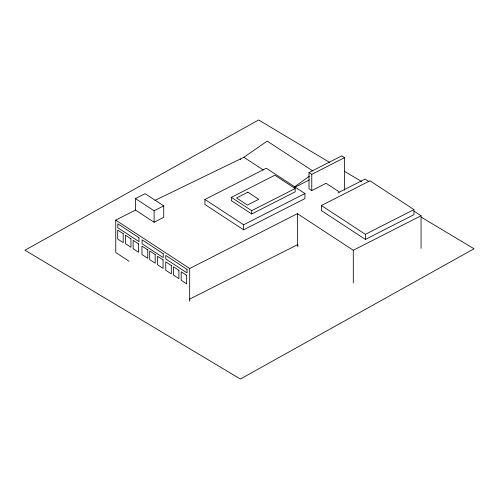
<?xml version="1.0" encoding="UTF-8"?>
<svg xmlns="http://www.w3.org/2000/svg" width="499" height="499" viewBox="0 0 499 499"><rect width="100%" height="100%" fill="white"/><g stroke="black" fill="none" stroke-linecap="round" stroke-linejoin="round"><path stroke-width="0.75" d="M294.447 186.969L309.255 176.278M154.902 200.417L243.886 157.272L267.202 141.105L312.854 170.989M135.478 198.59L145.109 193.687L163.734 205.875L163.734 217.352L154.104 222.261L135.478 210.073L135.478 198.59L154.104 210.784L154.104 222.261M129.11 261.27L115.749 252.519L115.749 220.121L135.478 210.073M154.104 210.784L163.734 205.875M204.939 199.457L266.266 168.232L304.951 193.55L304.951 198.583L243.624 229.814L204.939 204.49L204.939 199.457L243.624 224.781L243.624 229.814M231.361 197.355L274.837 175.218L295.177 188.535L295.177 191.847L251.708 213.984L231.361 200.667L231.361 197.355L251.708 210.672L251.708 213.984M368.911 181.605L365.025 179.066L339.507 192.059L326.084 183.27L311.769 190.562L309.012 188.759L309.012 172.542L341.753 155.869L344.503 157.672L344.503 190.231M309.012 172.542L311.769 174.344L344.503 157.672M294.747 187.343L309.274 179.946M251.708 210.672L295.177 188.535M243.624 224.781L304.951 193.55M115.749 220.121L189.682 268.512L297.385 213.666L353.292 250.261L353.292 282.877M338.029 192.97L339.289 192.327M321.393 205.526L369.952 180.794L413.958 209.592L413.958 214.682L365.393 239.414L321.393 210.609L321.393 205.526L365.393 234.324L365.393 239.414M365.393 234.324L413.958 209.592M353.292 250.261L421.062 215.743L421.062 248.365M189.682 299.094L297.841 244.547L297.841 246.78M329.54 162.368L258.625 119.96L24.95 250.224L240.375 379.04L474.05 248.77L421.2 217.171M344.26 171.163L361.656 181.567M414.027 211.139L421.062 215.743M243.886 157.272L263.385 170.034M240.212 159.05L240.78 159.418M311.769 174.344L311.769 190.562M297.385 213.666L297.385 245.508M189.682 268.512L189.682 301.327M247.866 192.184L236.557 197.947L247.435 205.064L258.744 199.307L247.866 192.184M138.959 237.661L117.808 223.814L117.808 227.75L138.959 241.591L138.959 237.661M163.223 253.673L142.103 239.851L142.103 243.793L163.223 257.615L163.223 253.673M187.013 269.373L165.749 255.451L165.749 258.95L187.013 272.872L187.013 269.373M123.184 233.675L117.708 230.095L117.708 239.033L123.184 242.62L123.184 233.675M155.17 254.534L149.712 250.966L149.712 259.636L155.17 263.21L155.17 254.534M130.956 238.821L125.455 235.222L125.455 243.68L130.956 247.279L130.956 238.821M138.541 243.868L133.152 240.343L133.152 248.72L138.541 252.251L138.541 243.868M147.791 249.893L141.965 246.082L141.965 254.527L147.791 258.339L147.791 249.893M163.054 259.904L157.528 256.293L157.528 264.763L163.054 268.381L163.054 259.904M186.651 275.342L181.193 271.768L181.193 280.263L186.651 283.837L186.651 275.342M178.91 270.346L173.496 266.803L173.496 275.061L178.91 278.604L178.91 270.346M171.338 265.555L165.743 261.894L165.743 270.283L171.338 273.945L171.338 265.555"/></g></svg>
